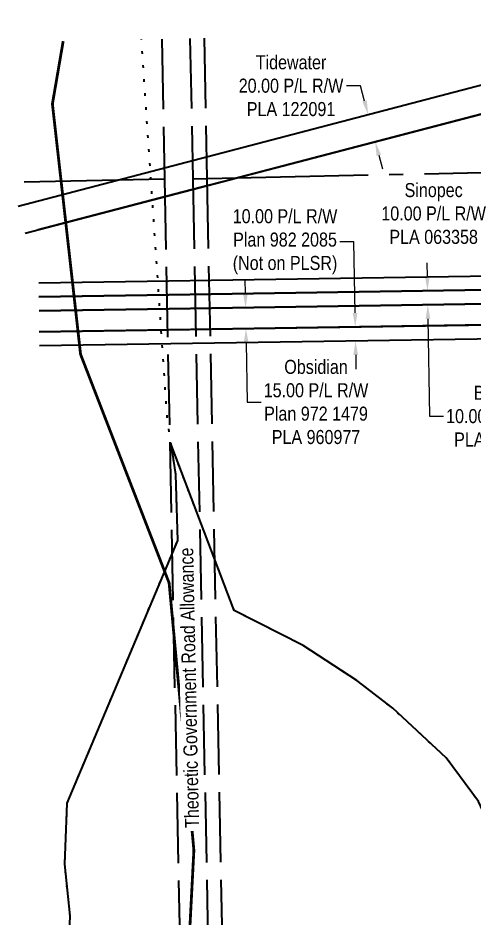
# Model space of a CAD drawing. Extents: x 594959 to 602233, y 5878755 to 5883049.
# Drawn here: x 597876 to 598201, y 5880388 to 5881030 of the extents above; entities that cross this region are included whole.
import ezdxf

# ---------------------------------------------------------------- set-up
doc = ezdxf.new("R2010")
doc.units = 0
doc.header["$LTSCALE"] = 5
doc.header["$PDSIZE"] = 0.5
for name, pattern in [('DASHDOT2', [12.7, 6.35, -3.175, 0, -3.175]), ('foc-QUARTERLINE', [33, 25, -3, 2, -3]), ('foc-UNSURVEYED', [12.5, 10, -2.5]), ('foc-WHEELTRACKS', [2, 0.4, -1.6])]:
    doc.linetypes.add(name, pattern=pattern)
doc.layers.get('Defpoints').update_dxf_attribs({"color": 9})
for name, color, linetype in [('AS-WILDLIFE', 131, 'DASHDOT2'), ('C-RW', 13, 'Continuous'), ('F-RW', 190, 'Continuous'), ('L-QSEC', 8, 'foc-QUARTERLINE'), ('L-ROAD-T', 7, 'Continuous'), ('L-USEC', 7, 'foc-UNSURVEYED'), ('T-WATER-P3', 160, 'foc-WHEELTRACKS')]:
    doc.layers.add(name, color=color, linetype=linetype)
doc.layers.add('C-RW-T', color=13, linetype='Continuous', lineweight=9)
doc.layers.add('F-RW-T', color=190, linetype='Continuous', lineweight=9)
doc.styles.add('80CG', font='ARIALN.TTF', dxfattribs={"height": 10})
doc.styles.add('80L', font='ARIALN.TTF', dxfattribs={"height": 10})
doc.styles.add('foc-LtypeFont', font='ARIALN.TTF', dxfattribs={"height": 7.35})
doc.linetypes.add('foc-TOPO-flowdirection-NOLINE', pattern='A,0,[">",foc-LtypeFont,S=0.3,R=0,X=0,Y=-0.945],-20,[">",foc-LtypeFont,S=0.3,R=0,X=0,Y=-0.945],0', length=20)
doc.dimstyles.new('Compass 5 000', dxfattribs={"dimscale": 5, "dimtxt": 9, "dimasz": 2, "dimexe": 0.2, "dimexo": 0.0625, "dimgap": 0.5, "dimtad": 0, "dimtih": 1, "dimtoh": 1, "dimzin": 0, "dimdsep": 46, "dimtxsty": '80CG', "dimcen": 0.1, "dimse1": 1, "dimse2": 1, "dimclrd": 256, "dimclrt": 256, "dimaunit": 1, "dimadec": 4, "dimazin": 0, "dimtfac": 0.06, "dimtofl": 0, "dimtmove": 0, "dimatfit": 1, "dimfxl": 0.2, "dimtolj": 1, "dimtzin": 0, "dimlwd": -1, "dimarcsym": 0})

# ---------------------------------------------------------------- blocks, each defined once
blk = doc.blocks.new('*D416')
at = {"layer": 'C-RW-T', "transparency": 16777216}
for p, q in [((598037.75, 5880833.32), (598037.59, 5880843.32)), ((598038.29, 5880798.34), (598038.95, 5880756.02)), ((598038.95, 5880756.02), (598048.95, 5880756.02))]:
    blk.add_line(p, q, dxfattribs=at)
for points in [[(598039.42, 5880833.35), (598036.08, 5880833.3), (598037.91, 5880823.33)], [(598039.96, 5880798.37), (598036.63, 5880798.32), (598038.14, 5880808.34)]]:
    blk.add_solid(points, dxfattribs=at)
at = {"layer": 'Defpoints', "color": 0, "transparency": 16777216}
for p in [(598035.97, 5880823.3), (598036.2, 5880808.31), (598038.14, 5880808.34)]:
    blk.add_point(p, dxfattribs=at)
at = {"layer": 'C-RW-T', "transparency": 16777216, "insert": (598088.04, 5880756.02), "char_height": 10, "attachment_point": 5, "style": '80CG'}
blk.add_mtext('\\A1;Obsidian\\P15.00 P/L R/W\\PPlan 972 1479\\PPLA 960977', dxfattribs=at)
blk = doc.blocks.new('*D433')
at = {"layer": 'Defpoints', "color": 0, "transparency": 16777216}
for p in [(598243.16, 5880890.92), (598243.39, 5880876.36), (598253.39, 5880876.53)]:
    blk.add_point(p, dxfattribs=at)
at = {"layer": 'F-RW-T', "transparency": 16777216}
for p, q in [((598233.16, 5880890.76), (598210.89, 5880890.4)), ((598263.15, 5880891.24), (598273.15, 5880891.4))]:
    blk.add_line(p, q, dxfattribs=at)
for points in [[(598233.13, 5880892.42), (598233.18, 5880889.09), (598243.16, 5880890.92)], [(598263.13, 5880892.91), (598263.18, 5880889.58), (598253.16, 5880891.08)]]:
    blk.add_solid(points, dxfattribs=at)
at = {"layer": 'F-RW-T', "transparency": 16777216, "insert": (598171.8, 5880890.4), "char_height": 10, "attachment_point": 5, "style": '80CG', "bg_fill": 3, "box_fill_scale": 1.1, "bg_fill_color": 256, "bg_fill_true_color": 13158600, "bg_fill_transparency": 0}
blk.add_mtext('\\A1;Sinopec\\P10.00 P/L R/W\\PPLA 063358', dxfattribs=at)
blk = doc.blocks.new('*D434')
at = {"layer": 'Defpoints', "color": 0, "transparency": 16777216}
for p in [(598196.04, 5880835.79), (598167.62, 5880825.35), (598196.19, 5880825.79)]:
    blk.add_point(p, dxfattribs=at)
at = {"layer": 'F-RW-T', "transparency": 16777216}
for p, q in [((598167.32, 5880845.34), (598167.16, 5880855.34)), ((598167.78, 5880815.35), (598168.85, 5880745.92)), ((598168.85, 5880745.92), (598178.85, 5880745.92))]:
    blk.add_line(p, q, dxfattribs=at)
for points in [[(598168.98, 5880845.37), (598165.65, 5880845.32), (598167.47, 5880835.34)], [(598169.45, 5880815.38), (598166.11, 5880815.33), (598167.62, 5880825.35)]]:
    blk.add_solid(points, dxfattribs=at)
at = {"layer": 'F-RW-T', "transparency": 16777216, "insert": (598217.94, 5880745.92), "char_height": 10, "attachment_point": 5, "style": '80CG'}
blk.add_mtext('\\A1;Baytex\\P10.00 P/L R/W\\PPLA 043800', dxfattribs=at)
blk = doc.blocks.new('*D442')
at = {"layer": 'Defpoints', "color": 0, "transparency": 16777216}
for p in [(598037.04, 5880808.32), (598037.19, 5880798.33), (598116.15, 5880799.56)]:
    blk.add_point(p, dxfattribs=at)
at = {"layer": 'F-RW-T', "transparency": 16777216}
for p, q in [((598115.05, 5880870.33), (598105.05, 5880870.33)), ((598115.84, 5880819.55), (598115.05, 5880870.33)), ((598116.31, 5880789.56), (598116.46, 5880779.56))]:
    blk.add_line(p, q, dxfattribs=at)
for points in [[(598117.51, 5880819.58), (598114.18, 5880819.52), (598116, 5880809.55)], [(598117.98, 5880789.59), (598114.64, 5880789.54), (598116.15, 5880799.56)]]:
    blk.add_solid(points, dxfattribs=at)
at = {"layer": 'F-RW-T', "transparency": 16777216, "insert": (598065.97, 5880870.33), "char_height": 10, "attachment_point": 5, "style": '80CG', "bg_fill": 3, "box_fill_scale": 1.1, "bg_fill_color": 256, "bg_fill_true_color": 13158600, "bg_fill_transparency": 0}
blk.add_mtext('\\A1;10.00 P/L R/W\\PPlan 982 2085\\P(Not on PLSR)', dxfattribs=at)
blk = doc.blocks.new('*D511')
at = {"layer": 'Defpoints', "color": 0, "transparency": 16777216}
for p in [(598165.31, 5880971.43), (598125.16, 5880960.93), (598170.37, 5880952.09, 0.44)]:
    blk.add_point(p, dxfattribs=at)
at = {"layer": 'F-RW-T', "transparency": 16777216}
for p, q in [((598119.78, 5880981.49), (598109.78, 5880981.49)), ((598122.63, 5880970.6), (598119.78, 5880981.49)), ((598132.75, 5880931.91), (598135.28, 5880922.24))]:
    blk.add_line(p, q, dxfattribs=at)
for points in [[(598124.24, 5880971.02), (598121.02, 5880970.18), (598125.16, 5880960.93)], [(598134.36, 5880932.33), (598131.14, 5880931.49), (598130.22, 5880941.59)]]:
    blk.add_solid(points, dxfattribs=at)
at = {"layer": 'F-RW-T', "transparency": 16777216, "insert": (598070.24, 5880981.49), "char_height": 10, "attachment_point": 5, "style": '80CG'}
blk.add_mtext('\\A1;Tidewater\\P20.00 P/L R/W\\PPLA 122091', dxfattribs=at)

msp = doc.modelspace()

# ---------------------------------------------------------------- linework, layer by layer
at = {"layer": 'AS-WILDLIFE', "const_width": 2, "flags": 128}
msp.add_lwpolyline([(598398.124, 5881023.807), (598387.313, 5880997.5), (598352.875, 5880913.5), (598355.312, 5880845.5), (598356.937, 5880799), (598364, 5880644.5), (598383.125, 5880541), (598440.438, 5880427.5), (598499.875, 5880339.5), (598415.5, 5880196), (598342.625, 5880191.5), (598311.5, 5880189.5), (598277.375, 5880202.5), (598107.375, 5880268), (597995, 5880319.5), (598001.063, 5880436.5), (597985.437, 5880605.5), (597983.438, 5880627), (597954, 5880703), (597920.375, 5880790), (597911.063, 5880873), (597900.312, 5880968.5), (597907.986, 5881013.285)], dxfattribs=at)
at = {"layer": 'C-RW', "elevation": 0.436}
msp.add_lwpolyline([(597890.809, 5880821.04), (597983.511, 5880822.481), (598013.657, 5880822.95), (598239.2, 5880826.453), (598254.2, 5880826.687), (598311.471, 5880827.577), (598379.047, 5880728.391), (598366.656, 5880719.948), (598303.628, 5880812.459), (598254.443, 5880811.7), (598239.444, 5880811.467), (598013.956, 5880807.965), (597983.81, 5880807.496), (597890.975, 5880806.054)], dxfattribs=at)
at = {"layer": 'F-RW', "elevation": 0.436}
for points in [[(598737.292, 5880883.188), (598318.411, 5880973.669), (598248.497, 5880972.535), (598241.86, 5880970.798), (598028.487, 5880914.964), (598011.906, 5880910.626), (597981.907, 5880902.777), (597890.171, 5880878.771)], [(597890.588, 5880841.04), (597983.111, 5880842.478), (598013.257, 5880842.947), (598243.875, 5880846.53)], [(597890.699, 5880831.04), (597983.311, 5880832.48), (598013.457, 5880832.948), (598239.038, 5880836.453), (598254.038, 5880836.686), (598254.2, 5880826.687), (598239.2, 5880826.453), (598013.657, 5880822.95), (597983.511, 5880822.481), (597890.809, 5880821.04)], [(598239.038, 5880836.453), (598013.457, 5880832.948), (597983.311, 5880832.48), (597890.699, 5880831.04)]]:
    msp.add_lwpolyline(points, dxfattribs=at)
at = {"layer": 'F-RW', "elevation": 0.436, "flags": 128}
msp.add_lwpolyline([(597890.975, 5880806.054), (598303.628, 5880812.459), (598366.656, 5880719.948), (598358.396, 5880714.32), (598310.313, 5880784.895), (598280.718, 5880802.117), (597891.085, 5880796.064)], dxfattribs=at)
at = {"layer": 'L-QSEC', "flags": 128}
for points in [[(598000.246, 5880915.197), (598772.282, 5880931.789)], [(597980.133, 5880914.81), (597880.155, 5880912.664)]]:
    msp.add_lwpolyline(points, dxfattribs=at)
at = {"layer": 'L-USEC', "flags": 128}
for points in [[(597978.135, 5881014.791), (597980.133, 5880914.81)], [(597998.248, 5881015.223), (598000.245, 5880915.212)], [(598008.309, 5881015.439), (598010.307, 5880915.413)], [(597980.133, 5880914.81), (597996.194, 5880110.659)], [(598000.246, 5880915.197), (598016.306, 5880111.061)], [(598010.307, 5880915.413), (598026.367, 5880111.307)]]:
    msp.add_lwpolyline(points, dxfattribs=at)
at = {"layer": 'T-WATER-P3', "flags": 128}
for points in [[(597985.006, 5880724.991), (597982.204, 5880742.738), (597963.71, 5881014.482)], [(597985.006, 5880724.991), (597982.204, 5880742.738), (597963.71, 5881014.482)], [(597894.38, 5880200.421), (597896.046, 5880207.961), (597902.896, 5880255.926), (597911.334, 5880346.765), (597912.928, 5880389.645), (597909.105, 5880426.537), (597910.85, 5880470.161), (597989.515, 5880657.337), (597988.267, 5880704.342), (597985.006, 5880724.991)], [(598523.653, 5880021.956), (598491.428, 5880061.276), (598459.563, 5880094.629), (598429.649, 5880129.626), (598357.99, 5880204.894), (598311.937, 5880263.312), (598280.551, 5880311.206), (598203.675, 5880471.196), (598180.804, 5880502.43), (598142.645, 5880537.744), (598117.198, 5880557.438), (598078.868, 5880582.556), (598029.744, 5880607.399), (597985.006, 5880724.991)]]:
    msp.add_lwpolyline(points, dxfattribs=at)
at = {"layer": 'T-WATER-P3', "linetype": 'foc-TOPO-flowdirection-NOLINE', "flags": 128}
for points in [[(597894.38, 5880200.421), (597896.046, 5880207.961), (597902.896, 5880255.926), (597911.334, 5880346.765), (597912.928, 5880389.645), (597909.105, 5880426.537), (597910.85, 5880470.161), (597989.515, 5880657.337), (597988.267, 5880704.342), (597985.006, 5880724.991)], [(598523.653, 5880021.956), (598491.428, 5880061.276), (598459.563, 5880094.629), (598429.649, 5880129.626), (598357.99, 5880204.894), (598311.937, 5880263.312), (598280.551, 5880311.206), (598203.675, 5880471.196), (598180.804, 5880502.43), (598142.645, 5880537.744), (598117.198, 5880557.438), (598078.868, 5880582.556), (598029.744, 5880607.399), (597985.006, 5880724.991)]]:
    msp.add_lwpolyline(points, dxfattribs=at)

# ---------------------------------------------------------------- dimensions: what is measured, and where the dimension line sits
at = {"layer": 'C-RW-T'}
dim = msp.add_linear_dim(base=(598038.139, 5880808.341, 0.436), p1=(598035.966, 5880823.296, 0.436), p2=(598036.199, 5880808.311, 0.436), angle=270.890267, text='Obsidian\\P15.00 P/L R/W\\PPlan 972 1479\\PPLA 960977', dimstyle='Compass 5 000', dxfattribs=at)
dim.commit()
dim.dimension.update_dxf_attribs({"geometry": '*D416', "text_midpoint": (598088.037, 5880756.021, 0.436), "dimtype": 161})

# ---------------------------------------------------------------- next in the draw order: texts
at = {"layer": 'L-ROAD-T', "insert": (597992.663, 5880552.207), "char_height": 10, "width": 201.38722, "attachment_point": 2, "rotation": 91.218132, "style": '80L', "bg_fill": 3, "box_fill_scale": 1.15, "bg_fill_color": 256, "bg_fill_true_color": 256, "bg_fill_transparency": 0}
msp.add_mtext('Theoretic Government Road Allowance', dxfattribs=at)

# ---------------------------------------------------------------- next in the draw order: linework, layer by layer
at = {"layer": 'F-RW', "flags": 128}
for points in [[(597875.82, 5880895.681), (598236.799, 5880990.138), (598245.765, 5880992.485), (598320.386, 5880993.696), (598741.978, 5880902.629), (598782.173, 5880891.922), (598905.63, 5880850.002), (599324.074, 5880725.881), (599319.487, 5880710.501), (599319.496, 5880710.499), (599542.413, 5880644.007)], [(597880.88, 5880876.34), (598241.86, 5880970.798), (598248.497, 5880972.535), (598318.411, 5880973.669), (598737.292, 5880883.188), (598776.38, 5880872.776), (598899.571, 5880830.947), (599299.194, 5880712.409), (599294.908, 5880698.041), (599535.91, 5880625.894), (599598.384, 5880603.197), (599644.304, 5880587.235), (599652.2, 5880586.978), (599834.432, 5880581.048), (600427.658, 5880659.041), (600447.46, 5880662.903), (600453.814, 5880664.142), (600466.123, 5880666.54), (600484.564, 5880670.152), (600502.384, 5880673.613), (600503.036, 5880673.74), (600521.456, 5880677.325), (600547.038, 5880682.304)]]:
    msp.add_lwpolyline(points, dxfattribs=at)

# ---------------------------------------------------------------- next in the draw order: dimensions: what is measured, and where the dimension line sits
at = {"layer": 'F-RW-T'}
for base, p1, p2, angle, text, picture, middle in [((598116.154, 5880799.561, 0.436), (598037.039, 5880808.324, 0.436), (598037.195, 5880798.334, 0.436), 270.890169, '10.00 P/L R/W\\PPlan 982 2085\\P(Not on PLSR)', '*D442', (598065.968, 5880870.329, 0.436)), ((598243.156, 5880890.918, 0.436), (598253.391, 5880876.527, 0.436), (598243.391, 5880876.365, 0.436), 180.928665, 'Sinopec\\P10.00 P/L R/W\\PPLA 063358', '*D433', (598171.802, 5880890.395, 0.436))]:
    dim = msp.add_linear_dim(base=base, p1=p1, p2=p2, angle=angle, text=text, dimstyle='Compass 5 000', override={"dimtfill": 1}, dxfattribs=at)
    dim.commit()
    dim.dimension.update_dxf_attribs({"geometry": picture, "text_midpoint": middle, "dimtype": 161})

# ---------------------------------------------------------------- next in the draw order: dimensions: what is measured, and where the dimension line sits
at = {"layer": 'F-RW-T', "color": 4}
dim = msp.add_linear_dim(base=(598125.16, 5880960.926), p1=(598170.368, 5880952.09, 0.436), p2=(598165.307, 5880971.431), angle=104.663818, text='Tidewater\\P20.00 P/L R/W\\PPLA 122091', dimstyle='Compass 5 000', dxfattribs=at)
dim.commit()
dim.dimension.update_dxf_attribs({"geometry": '*D511', "text_midpoint": (598070.24, 5880981.489), "dimtype": 161})
at = {"layer": 'F-RW-T'}
dim = msp.add_linear_dim(base=(598167.625, 5880825.352, 0.436), p1=(598196.039, 5880835.785, 0.436), p2=(598196.194, 5880825.794, 0.436), angle=270.886039, text='Baytex\\P10.00 P/L R/W\\PPLA 043800', dimstyle='Compass 5 000', dxfattribs=at)
dim.commit()
dim.dimension.update_dxf_attribs({"geometry": '*D434', "text_midpoint": (598217.939, 5880745.921, 0.436), "dimtype": 161})

doc.saveas('drawing.dxf')
